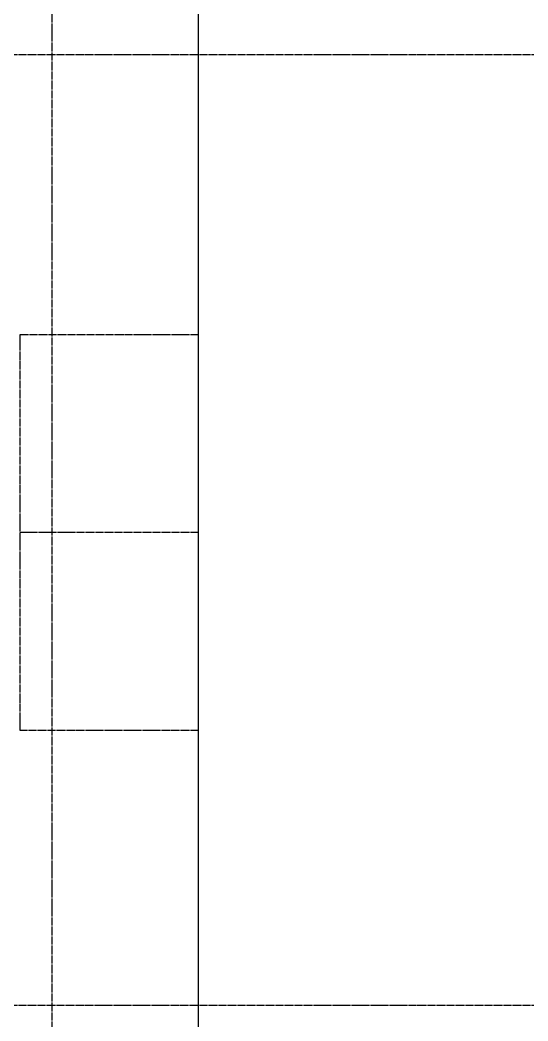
# Model space of a CAD drawing. Header units: millimetres. Extents: x -10810 to 173005, y -5940 to 37270.
# Drawn here: x 26377 to 27660, y 23657 to 26184 of the extents above; entities that cross this region are included whole.
import ezdxf

# ---------------------------------------------------------------- set-up
doc = ezdxf.new("R2010")
doc.units = ezdxf.units.MM
doc.linetypes.add('Штрих-пунктир', pattern=[24, 20, -1.5, 1, -1.5])
for name, color, linetype in [('Окна', 130, 'Continuous'), ('Оси 2', 240, 'Continuous'), ('Стены', 40, 'Continuous')]:
    doc.layers.add(name, color=color, linetype=linetype)

# ---------------------------------------------------------------- blocks, each defined once
blk = doc.blocks.new('A$C6694a1ab')
at = {"layer": 'Окна', "linetype": 'Штрих-пунктир'}
for p, q in [((450, 1000), (0, 1000)), ((0, 1000), (0, 0)), ((450, 0), (450, 1000)), ((0, 0), (450, 0))]:
    blk.add_line(p, q, dxfattribs=at)
blk = doc.blocks.new('A$Cbfb9f4bf')
at = {"layer": 'Окна', "linetype": 'Штрих-пунктир'}
blk.add_line((0, 500), (450.6, 500), dxfattribs=at)
blk.add_blockref('A$C6694a1ab', (0.6, 0), dxfattribs=at)

msp = doc.modelspace()

# ---------------------------------------------------------------- linework, layer by layer
at = {"layer": 'Оси 2', "linetype": 'Штрих-пунктир'}
for p, q in [((26457.304, 35270), (26457.304, -3940)), ((-8810, 26096.76), (33080, 26096.76)), ((-8810, 23696.76), (33080, 23696.76))]:
    msp.add_line(p, q, dxfattribs=at)
at = {"layer": 'Стены', "linetype": 'Continuous'}
msp.add_lwpolyline([(26827.304, 29446.76), (26827.304, 23406.76)], dxfattribs=at)

# ---------------------------------------------------------------- block references
at = {"layer": 'Окна', "linetype": 'Штрих-пунктир', "xscale": -1, "rotation": 359.9999999999961}
msp.add_blockref('A$Cbfb9f4bf', (26827.88, 24389.989), dxfattribs=at)

doc.saveas('drawing.dxf')
